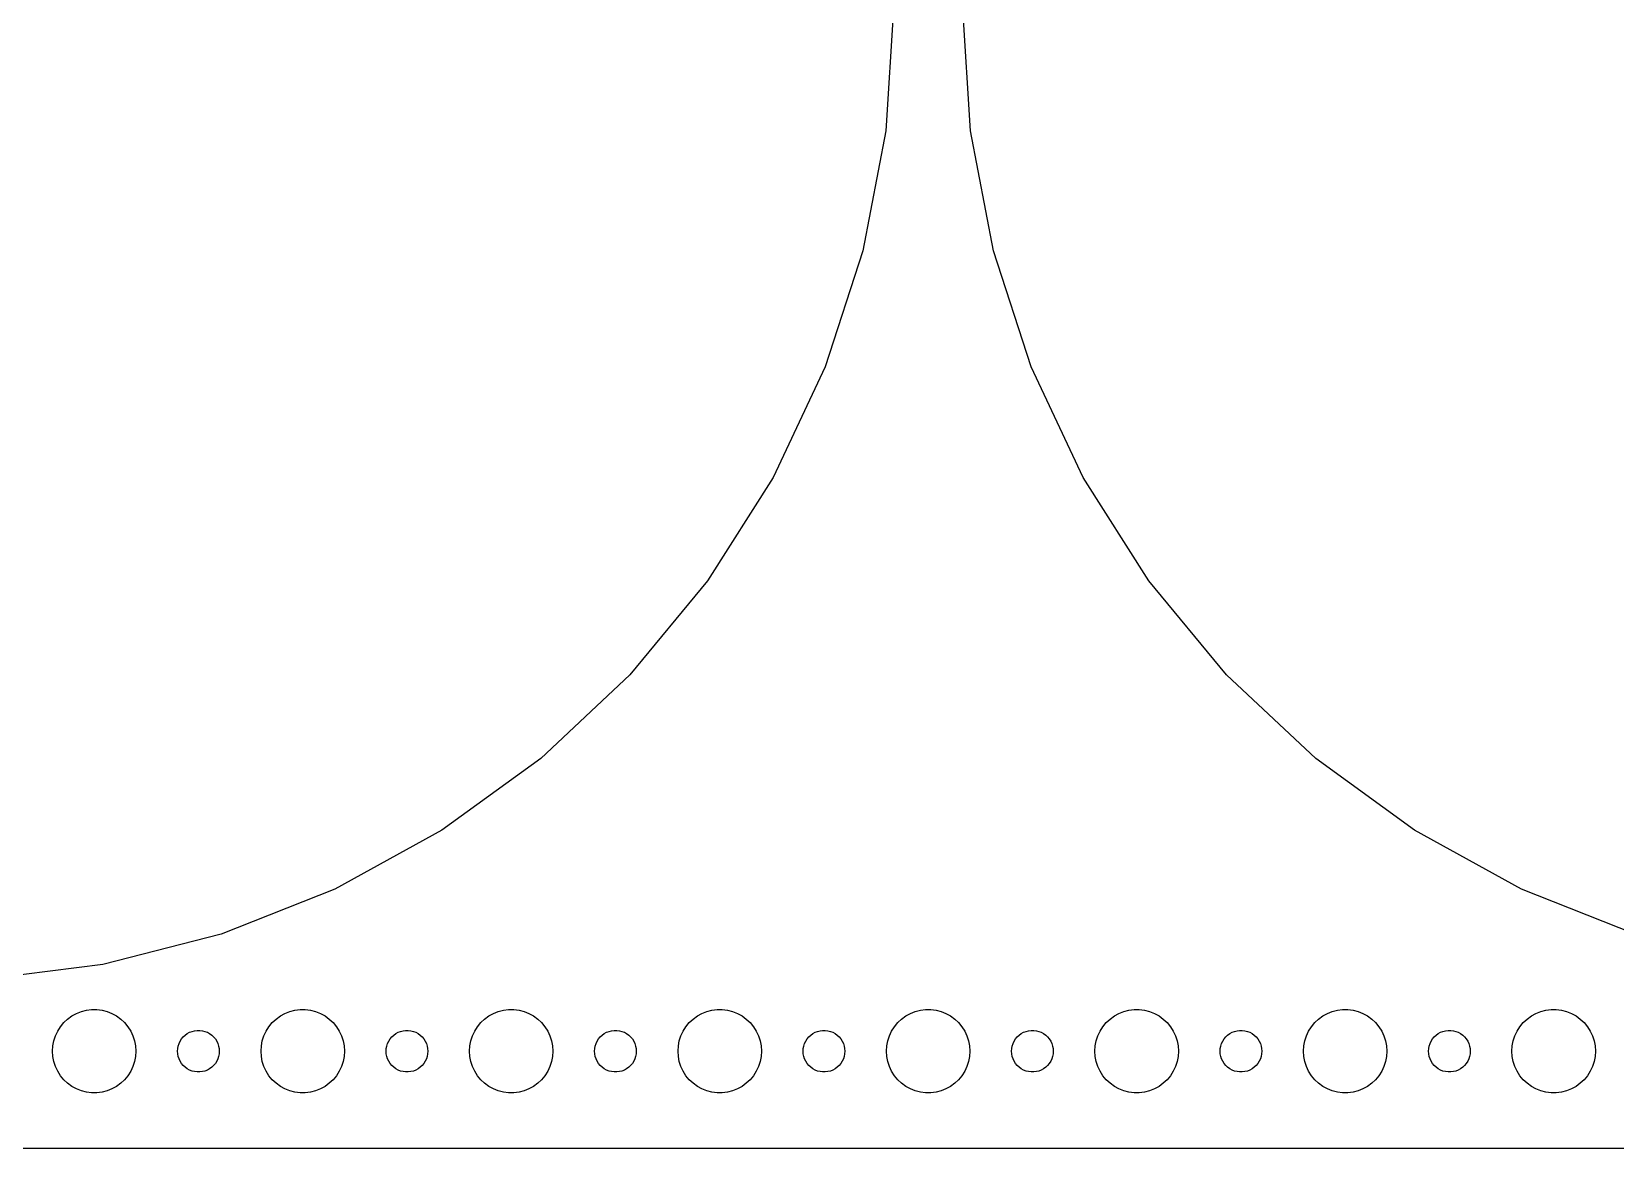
# Model space of a CAD drawing. Header units: metres. Extents: x -374 to 374, y -82 to 82.
# Drawn here: x 153 to 266.9, y -82 to -1.6 of the extents above; entities that cross this region are included whole.
import ezdxf

# ---------------------------------------------------------------- set-up
doc = ezdxf.new("R2010")
doc.units = ezdxf.units.M

msp = doc.modelspace()

# ---------------------------------------------------------------- linework, layer by layer
for p, q in [((215, 0), (214.448, -8.77332)), ((220.552, -8.77332), (220, 0)), ((214.448, -8.77332), (212.801, -17.4083)), ((222.199, -17.4083), (220.552, -8.77332)), ((212.801, -17.4083), (210.084, -25.7687)), ((224.916, -25.7687), (222.199, -17.4083)), ((210.084, -25.7687), (206.341, -33.7227)), ((228.659, -33.7227), (224.916, -25.7687)), ((206.341, -33.7227), (201.631, -41.145)), ((233.369, -41.145), (228.659, -33.7227)), ((201.631, -41.145), (196.028, -47.9183)), ((238.972, -47.9183), (233.369, -41.145)), ((196.028, -47.9183), (189.62, -53.9359)), ((245.38, -53.9359), (238.972, -47.9183)), ((189.62, -53.9359), (182.508, -59.103)), ((252.492, -59.103), (245.38, -53.9359)), ((182.508, -59.103), (174.805, -63.3379)), ((260.195, -63.3379), (252.492, -59.103)), ((174.805, -63.3379), (166.631, -66.574)), ((268.369, -66.574), (260.195, -63.3379)), ((166.631, -66.574), (158.117, -68.7601)), ((158.117, -68.7601), (149.395, -69.8619)), ((155.313, -72.9464), (155.588, -72.6885)), ((155.588, -72.6885), (155.893, -72.467)), ((155.893, -72.467), (156.223, -72.2855)), ((156.223, -72.2855), (156.573, -72.1468)), ((156.573, -72.1468), (156.938, -72.0531)), ((156.938, -72.0531), (157.312, -72.0059)), ((157.312, -72.0059), (157.688, -72.0059)), ((157.688, -72.0059), (158.062, -72.0531)), ((158.062, -72.0531), (158.427, -72.1468)), ((158.427, -72.1468), (158.777, -72.2855)), ((158.777, -72.2855), (159.107, -72.467)), ((159.107, -72.467), (159.412, -72.6885)), ((159.412, -72.6885), (159.687, -72.9464)), ((170.313, -72.9464), (170.588, -72.6885)), ((170.588, -72.6885), (170.893, -72.467)), ((170.893, -72.467), (171.223, -72.2855)), ((171.223, -72.2855), (171.573, -72.1468)), ((171.573, -72.1468), (171.938, -72.0531)), ((171.938, -72.0531), (172.312, -72.0059)), ((172.312, -72.0059), (172.688, -72.0059)), ((172.688, -72.0059), (173.062, -72.0531)), ((173.062, -72.0531), (173.427, -72.1468)), ((173.427, -72.1468), (173.777, -72.2855)), ((173.777, -72.2855), (174.107, -72.467)), ((174.107, -72.467), (174.412, -72.6885)), ((174.412, -72.6885), (174.687, -72.9464)), ((185.313, -72.9464), (185.588, -72.6885)), ((185.588, -72.6885), (185.893, -72.467)), ((185.893, -72.467), (186.223, -72.2855)), ((186.223, -72.2855), (186.573, -72.1468)), ((186.573, -72.1468), (186.938, -72.0531)), ((186.938, -72.0531), (187.312, -72.0059)), ((187.312, -72.0059), (187.688, -72.0059)), ((187.688, -72.0059), (188.062, -72.0531)), ((188.062, -72.0531), (188.427, -72.1468)), ((188.427, -72.1468), (188.777, -72.2855)), ((188.777, -72.2855), (189.107, -72.467)), ((189.107, -72.467), (189.412, -72.6885)), ((189.412, -72.6885), (189.687, -72.9464)), ((200.313, -72.9464), (200.588, -72.6885)), ((200.588, -72.6885), (200.893, -72.467)), ((200.893, -72.467), (201.223, -72.2855)), ((201.223, -72.2855), (201.573, -72.1468)), ((201.573, -72.1468), (201.938, -72.0531)), ((201.938, -72.0531), (202.312, -72.0059)), ((202.312, -72.0059), (202.688, -72.0059)), ((202.688, -72.0059), (203.062, -72.0531)), ((203.062, -72.0531), (203.427, -72.1468)), ((203.427, -72.1468), (203.777, -72.2855)), ((203.777, -72.2855), (204.107, -72.467)), ((204.107, -72.467), (204.412, -72.6885)), ((204.412, -72.6885), (204.687, -72.9464)), ((215.313, -72.9464), (215.588, -72.6885)), ((215.588, -72.6885), (215.893, -72.467)), ((215.893, -72.467), (216.223, -72.2855)), ((216.223, -72.2855), (216.573, -72.1468)), ((216.573, -72.1468), (216.938, -72.0531)), ((216.938, -72.0531), (217.312, -72.0059)), ((217.312, -72.0059), (217.688, -72.0059)), ((217.688, -72.0059), (218.062, -72.0531)), ((218.062, -72.0531), (218.427, -72.1468)), ((218.427, -72.1468), (218.777, -72.2855)), ((218.777, -72.2855), (219.107, -72.467)), ((219.107, -72.467), (219.412, -72.6885)), ((219.412, -72.6885), (219.687, -72.9464)), ((230.313, -72.9464), (230.588, -72.6885)), ((230.588, -72.6885), (230.893, -72.467)), ((230.893, -72.467), (231.223, -72.2855)), ((231.223, -72.2855), (231.573, -72.1468)), ((231.573, -72.1468), (231.938, -72.0531)), ((231.938, -72.0531), (232.312, -72.0059)), ((232.312, -72.0059), (232.688, -72.0059)), ((232.688, -72.0059), (233.062, -72.0531)), ((233.062, -72.0531), (233.427, -72.1468)), ((233.427, -72.1468), (233.777, -72.2855)), ((233.777, -72.2855), (234.107, -72.467)), ((234.107, -72.467), (234.412, -72.6885)), ((234.412, -72.6885), (234.687, -72.9464)), ((245.313, -72.9464), (245.588, -72.6885)), ((245.588, -72.6885), (245.893, -72.467)), ((245.893, -72.467), (246.223, -72.2855)), ((246.223, -72.2855), (246.573, -72.1468)), ((246.573, -72.1468), (246.938, -72.0531)), ((246.938, -72.0531), (247.312, -72.0059)), ((247.312, -72.0059), (247.688, -72.0059)), ((247.688, -72.0059), (248.062, -72.0531)), ((248.062, -72.0531), (248.427, -72.1468)), ((248.427, -72.1468), (248.777, -72.2855)), ((248.777, -72.2855), (249.107, -72.467)), ((249.107, -72.467), (249.412, -72.6885)), ((249.412, -72.6885), (249.687, -72.9464)), ((260.313, -72.9464), (260.588, -72.6885)), ((260.588, -72.6885), (260.893, -72.467)), ((260.893, -72.467), (261.223, -72.2855)), ((261.223, -72.2855), (261.573, -72.1468)), ((261.573, -72.1468), (261.938, -72.0531)), ((261.938, -72.0531), (262.312, -72.0059)), ((262.312, -72.0059), (262.688, -72.0059)), ((262.688, -72.0059), (263.062, -72.0531)), ((263.062, -72.0531), (263.427, -72.1468)), ((263.427, -72.1468), (263.777, -72.2855)), ((263.777, -72.2855), (264.107, -72.467)), ((264.107, -72.467), (264.412, -72.6885)), ((264.412, -72.6885), (264.687, -72.9464)), ((154.594, -74.2539), (154.711, -73.8956)), ((154.711, -73.8956), (154.871, -73.5547)), ((154.871, -73.5547), (155.073, -73.2366)), ((155.073, -73.2366), (155.313, -72.9464)), ((159.687, -72.9464), (159.927, -73.2366)), ((159.927, -73.2366), (160.129, -73.5547)), ((160.129, -73.5547), (160.289, -73.8956)), ((160.289, -73.8956), (160.406, -74.2539)), ((163.786, -74.1183), (163.907, -73.9732)), ((163.907, -73.9732), (164.044, -73.8442)), ((164.044, -73.8442), (164.196, -73.7335)), ((164.196, -73.7335), (164.361, -73.6428)), ((164.361, -73.6428), (164.536, -73.5734)), ((164.536, -73.5734), (164.719, -73.5266)), ((164.719, -73.5266), (164.906, -73.503)), ((164.906, -73.503), (165.094, -73.503)), ((165.094, -73.503), (165.281, -73.5266)), ((165.281, -73.5266), (165.464, -73.5734)), ((165.464, -73.5734), (165.639, -73.6428)), ((165.639, -73.6428), (165.804, -73.7335)), ((165.804, -73.7335), (165.956, -73.8442)), ((165.956, -73.8442), (166.093, -73.9732)), ((166.093, -73.9732), (166.214, -74.1183)), ((169.594, -74.2539), (169.711, -73.8956)), ((169.711, -73.8956), (169.871, -73.5547)), ((169.871, -73.5547), (170.073, -73.2366)), ((170.073, -73.2366), (170.313, -72.9464)), ((174.687, -72.9464), (174.927, -73.2366)), ((174.927, -73.2366), (175.129, -73.5547)), ((175.129, -73.5547), (175.289, -73.8956)), ((175.289, -73.8956), (175.406, -74.2539)), ((178.786, -74.1183), (178.907, -73.9732)), ((178.907, -73.9732), (179.044, -73.8442)), ((179.044, -73.8442), (179.196, -73.7335)), ((179.196, -73.7335), (179.361, -73.6428)), ((179.361, -73.6428), (179.536, -73.5734)), ((179.536, -73.5734), (179.719, -73.5266)), ((179.719, -73.5266), (179.906, -73.503)), ((179.906, -73.503), (180.094, -73.503)), ((180.094, -73.503), (180.281, -73.5266)), ((180.281, -73.5266), (180.464, -73.5734)), ((180.464, -73.5734), (180.639, -73.6428)), ((180.639, -73.6428), (180.804, -73.7335)), ((180.804, -73.7335), (180.956, -73.8442)), ((180.956, -73.8442), (181.093, -73.9732)), ((181.093, -73.9732), (181.214, -74.1183)), ((184.594, -74.2539), (184.711, -73.8956)), ((184.711, -73.8956), (184.871, -73.5547)), ((184.871, -73.5547), (185.073, -73.2366)), ((185.073, -73.2366), (185.313, -72.9464)), ((189.687, -72.9464), (189.927, -73.2366)), ((189.927, -73.2366), (190.129, -73.5547)), ((190.129, -73.5547), (190.289, -73.8956)), ((190.289, -73.8956), (190.406, -74.2539)), ((193.786, -74.1183), (193.907, -73.9732)), ((193.907, -73.9732), (194.044, -73.8442)), ((194.044, -73.8442), (194.196, -73.7335)), ((194.196, -73.7335), (194.361, -73.6428)), ((194.361, -73.6428), (194.536, -73.5734)), ((194.536, -73.5734), (194.719, -73.5266)), ((194.719, -73.5266), (194.906, -73.503)), ((194.906, -73.503), (195.094, -73.503)), ((195.094, -73.503), (195.281, -73.5266)), ((195.281, -73.5266), (195.464, -73.5734)), ((195.464, -73.5734), (195.639, -73.6428)), ((195.639, -73.6428), (195.804, -73.7335)), ((195.804, -73.7335), (195.956, -73.8442)), ((195.956, -73.8442), (196.093, -73.9732)), ((196.093, -73.9732), (196.214, -74.1183)), ((199.594, -74.2539), (199.711, -73.8956)), ((199.711, -73.8956), (199.871, -73.5547)), ((199.871, -73.5547), (200.073, -73.2366)), ((200.073, -73.2366), (200.313, -72.9464)), ((204.687, -72.9464), (204.927, -73.2366)), ((204.927, -73.2366), (205.129, -73.5547)), ((205.129, -73.5547), (205.289, -73.8956)), ((205.289, -73.8956), (205.406, -74.2539)), ((208.786, -74.1183), (208.907, -73.9732)), ((208.907, -73.9732), (209.044, -73.8442)), ((209.044, -73.8442), (209.196, -73.7335)), ((209.196, -73.7335), (209.361, -73.6428)), ((209.361, -73.6428), (209.536, -73.5734)), ((209.536, -73.5734), (209.719, -73.5266)), ((209.719, -73.5266), (209.906, -73.503)), ((209.906, -73.503), (210.094, -73.503)), ((210.094, -73.503), (210.281, -73.5266)), ((210.281, -73.5266), (210.464, -73.5734)), ((210.464, -73.5734), (210.639, -73.6428)), ((210.639, -73.6428), (210.804, -73.7335)), ((210.804, -73.7335), (210.956, -73.8442)), ((210.956, -73.8442), (211.093, -73.9732)), ((211.093, -73.9732), (211.214, -74.1183)), ((214.594, -74.2539), (214.711, -73.8956)), ((214.711, -73.8956), (214.871, -73.5547)), ((214.871, -73.5547), (215.073, -73.2366)), ((215.073, -73.2366), (215.313, -72.9464)), ((219.687, -72.9464), (219.927, -73.2366)), ((219.927, -73.2366), (220.129, -73.5547)), ((220.129, -73.5547), (220.289, -73.8956)), ((220.289, -73.8956), (220.406, -74.2539)), ((223.786, -74.1183), (223.907, -73.9732)), ((223.907, -73.9732), (224.044, -73.8442)), ((224.044, -73.8442), (224.196, -73.7335)), ((224.196, -73.7335), (224.361, -73.6428)), ((224.361, -73.6428), (224.536, -73.5734)), ((224.536, -73.5734), (224.719, -73.5266)), ((224.719, -73.5266), (224.906, -73.503)), ((224.906, -73.503), (225.094, -73.503)), ((225.094, -73.503), (225.281, -73.5266)), ((225.281, -73.5266), (225.464, -73.5734)), ((225.464, -73.5734), (225.639, -73.6428)), ((225.639, -73.6428), (225.804, -73.7335)), ((225.804, -73.7335), (225.956, -73.8442)), ((225.956, -73.8442), (226.093, -73.9732)), ((226.093, -73.9732), (226.214, -74.1183)), ((229.594, -74.2539), (229.711, -73.8956)), ((229.711, -73.8956), (229.871, -73.5547)), ((229.871, -73.5547), (230.073, -73.2366)), ((230.073, -73.2366), (230.313, -72.9464)), ((234.687, -72.9464), (234.927, -73.2366)), ((234.927, -73.2366), (235.129, -73.5547)), ((235.129, -73.5547), (235.289, -73.8956)), ((235.289, -73.8956), (235.406, -74.2539)), ((238.786, -74.1183), (238.907, -73.9732)), ((238.907, -73.9732), (239.044, -73.8442)), ((239.044, -73.8442), (239.196, -73.7335)), ((239.196, -73.7335), (239.361, -73.6428)), ((239.361, -73.6428), (239.536, -73.5734)), ((239.536, -73.5734), (239.719, -73.5266)), ((239.719, -73.5266), (239.906, -73.503)), ((239.906, -73.503), (240.094, -73.503)), ((240.094, -73.503), (240.281, -73.5266)), ((240.281, -73.5266), (240.464, -73.5734)), ((240.464, -73.5734), (240.639, -73.6428)), ((240.639, -73.6428), (240.804, -73.7335)), ((240.804, -73.7335), (240.956, -73.8442)), ((240.956, -73.8442), (241.093, -73.9732)), ((241.093, -73.9732), (241.214, -74.1183)), ((244.594, -74.2539), (244.711, -73.8956)), ((244.711, -73.8956), (244.871, -73.5547)), ((244.871, -73.5547), (245.073, -73.2366)), ((245.073, -73.2366), (245.313, -72.9464)), ((249.687, -72.9464), (249.927, -73.2366)), ((249.927, -73.2366), (250.129, -73.5547)), ((250.129, -73.5547), (250.289, -73.8956)), ((250.289, -73.8956), (250.406, -74.2539)), ((253.786, -74.1183), (253.907, -73.9732)), ((253.907, -73.9732), (254.044, -73.8442)), ((254.044, -73.8442), (254.196, -73.7335)), ((254.196, -73.7335), (254.361, -73.6428)), ((254.361, -73.6428), (254.536, -73.5734)), ((254.536, -73.5734), (254.719, -73.5266)), ((254.719, -73.5266), (254.906, -73.503)), ((254.906, -73.503), (255.094, -73.503)), ((255.094, -73.503), (255.281, -73.5266)), ((255.281, -73.5266), (255.464, -73.5734)), ((255.464, -73.5734), (255.639, -73.6428)), ((255.639, -73.6428), (255.804, -73.7335)), ((255.804, -73.7335), (255.956, -73.8442)), ((255.956, -73.8442), (256.093, -73.9732)), ((256.093, -73.9732), (256.214, -74.1183)), ((259.594, -74.2539), (259.711, -73.8956)), ((259.711, -73.8956), (259.871, -73.5547)), ((259.871, -73.5547), (260.073, -73.2366)), ((260.073, -73.2366), (260.313, -72.9464)), ((264.687, -72.9464), (264.927, -73.2366)), ((264.927, -73.2366), (265.129, -73.5547)), ((265.129, -73.5547), (265.289, -73.8956)), ((265.289, -73.8956), (265.406, -74.2539)), ((154.5, -75), (154.524, -74.624)), ((154.524, -75.376), (154.5, -75)), ((154.524, -74.624), (154.594, -74.2539)), ((160.406, -74.2539), (160.476, -74.624)), ((160.476, -74.624), (160.5, -75)), ((160.5, -75), (160.476, -75.376)), ((163.5, -75), (163.512, -74.812)), ((163.512, -75.188), (163.5, -75)), ((163.512, -74.812), (163.547, -74.627)), ((163.547, -75.373), (163.512, -75.188)), ((163.547, -74.627), (163.605, -74.4478)), ((163.605, -74.4478), (163.686, -74.2774)), ((163.686, -74.2774), (163.786, -74.1183)), ((166.214, -74.1183), (166.314, -74.2774)), ((166.314, -74.2774), (166.395, -74.4478)), ((166.395, -74.4478), (166.453, -74.627)), ((166.453, -74.627), (166.488, -74.812)), ((166.488, -75.188), (166.453, -75.373)), ((166.488, -74.812), (166.5, -75)), ((166.5, -75), (166.488, -75.188)), ((169.5, -75), (169.524, -74.624)), ((169.524, -75.376), (169.5, -75)), ((169.524, -74.624), (169.594, -74.2539)), ((175.406, -74.2539), (175.476, -74.624)), ((175.476, -74.624), (175.5, -75)), ((175.5, -75), (175.476, -75.376)), ((178.5, -75), (178.512, -74.812)), ((178.512, -75.188), (178.5, -75)), ((178.512, -74.812), (178.547, -74.627)), ((178.547, -75.373), (178.512, -75.188)), ((178.547, -74.627), (178.605, -74.4478)), ((178.605, -74.4478), (178.686, -74.2774)), ((178.686, -74.2774), (178.786, -74.1183)), ((181.214, -74.1183), (181.314, -74.2774)), ((181.314, -74.2774), (181.395, -74.4478)), ((181.395, -74.4478), (181.453, -74.627)), ((181.453, -74.627), (181.488, -74.812)), ((181.488, -75.188), (181.453, -75.373)), ((181.488, -74.812), (181.5, -75)), ((181.5, -75), (181.488, -75.188)), ((184.5, -75), (184.524, -74.624)), ((184.524, -75.376), (184.5, -75)), ((184.524, -74.624), (184.594, -74.2539)), ((190.406, -74.2539), (190.476, -74.624)), ((190.476, -74.624), (190.5, -75)), ((190.5, -75), (190.476, -75.376)), ((193.5, -75), (193.512, -74.812)), ((193.512, -75.188), (193.5, -75)), ((193.512, -74.812), (193.547, -74.627)), ((193.547, -75.373), (193.512, -75.188)), ((193.547, -74.627), (193.605, -74.4478)), ((193.605, -74.4478), (193.686, -74.2774)), ((193.686, -74.2774), (193.786, -74.1183)), ((196.214, -74.1183), (196.314, -74.2774)), ((196.314, -74.2774), (196.395, -74.4478)), ((196.395, -74.4478), (196.453, -74.627)), ((196.453, -74.627), (196.488, -74.812)), ((196.488, -75.188), (196.453, -75.373)), ((196.488, -74.812), (196.5, -75)), ((196.5, -75), (196.488, -75.188)), ((199.5, -75), (199.524, -74.624)), ((199.524, -75.376), (199.5, -75)), ((199.524, -74.624), (199.594, -74.2539)), ((205.406, -74.2539), (205.476, -74.624)), ((205.476, -74.624), (205.5, -75)), ((205.5, -75), (205.476, -75.376)), ((208.5, -75), (208.512, -74.812)), ((208.512, -75.188), (208.5, -75)), ((208.512, -74.812), (208.547, -74.627)), ((208.547, -75.373), (208.512, -75.188)), ((208.547, -74.627), (208.605, -74.4478)), ((208.605, -74.4478), (208.686, -74.2774)), ((208.686, -74.2774), (208.786, -74.1183)), ((211.214, -74.1183), (211.314, -74.2774)), ((211.314, -74.2774), (211.395, -74.4478)), ((211.395, -74.4478), (211.453, -74.627)), ((211.453, -74.627), (211.488, -74.812)), ((211.488, -75.188), (211.453, -75.373)), ((211.488, -74.812), (211.5, -75)), ((211.5, -75), (211.488, -75.188)), ((214.5, -75), (214.524, -74.624)), ((214.524, -75.376), (214.5, -75)), ((214.524, -74.624), (214.594, -74.2539)), ((220.406, -74.2539), (220.476, -74.624)), ((220.476, -74.624), (220.5, -75)), ((220.5, -75), (220.476, -75.376)), ((223.5, -75), (223.512, -74.812)), ((223.512, -75.188), (223.5, -75)), ((223.512, -74.812), (223.547, -74.627)), ((223.547, -75.373), (223.512, -75.188)), ((223.547, -74.627), (223.605, -74.4478)), ((223.605, -74.4478), (223.686, -74.2774)), ((223.686, -74.2774), (223.786, -74.1183)), ((226.214, -74.1183), (226.314, -74.2774)), ((226.314, -74.2774), (226.395, -74.4478)), ((226.395, -74.4478), (226.453, -74.627)), ((226.453, -74.627), (226.488, -74.812)), ((226.488, -75.188), (226.453, -75.373)), ((226.488, -74.812), (226.5, -75)), ((226.5, -75), (226.488, -75.188)), ((229.5, -75), (229.524, -74.624)), ((229.524, -75.376), (229.5, -75)), ((229.524, -74.624), (229.594, -74.2539)), ((235.406, -74.2539), (235.476, -74.624)), ((235.476, -74.624), (235.5, -75)), ((235.5, -75), (235.476, -75.376)), ((238.5, -75), (238.512, -74.812)), ((238.512, -75.188), (238.5, -75)), ((238.512, -74.812), (238.547, -74.627)), ((238.547, -75.373), (238.512, -75.188)), ((238.547, -74.627), (238.605, -74.4478)), ((238.605, -74.4478), (238.686, -74.2774)), ((238.686, -74.2774), (238.786, -74.1183)), ((241.214, -74.1183), (241.314, -74.2774)), ((241.314, -74.2774), (241.395, -74.4478)), ((241.395, -74.4478), (241.453, -74.627)), ((241.453, -74.627), (241.488, -74.812)), ((241.488, -75.188), (241.453, -75.373)), ((241.488, -74.812), (241.5, -75)), ((241.5, -75), (241.488, -75.188)), ((244.5, -75), (244.524, -74.624)), ((244.524, -75.376), (244.5, -75)), ((244.524, -74.624), (244.594, -74.2539)), ((250.406, -74.2539), (250.476, -74.624)), ((250.476, -74.624), (250.5, -75)), ((250.5, -75), (250.476, -75.376)), ((253.5, -75), (253.512, -74.812)), ((253.512, -75.188), (253.5, -75)), ((253.512, -74.812), (253.547, -74.627)), ((253.547, -75.373), (253.512, -75.188)), ((253.547, -74.627), (253.605, -74.4478)), ((253.605, -74.4478), (253.686, -74.2774)), ((253.686, -74.2774), (253.786, -74.1183)), ((256.214, -74.1183), (256.314, -74.2774)), ((256.314, -74.2774), (256.395, -74.4478)), ((256.395, -74.4478), (256.453, -74.627)), ((256.453, -74.627), (256.488, -74.812)), ((256.488, -75.188), (256.453, -75.373)), ((256.488, -74.812), (256.5, -75)), ((256.5, -75), (256.488, -75.188)), ((259.5, -75), (259.524, -74.624)), ((259.524, -75.376), (259.5, -75)), ((259.524, -74.624), (259.594, -74.2539)), ((265.406, -74.2539), (265.476, -74.624)), ((265.476, -74.624), (265.5, -75)), ((265.5, -75), (265.476, -75.376)), ((154.594, -75.7461), (154.524, -75.376)), ((154.711, -76.1044), (154.594, -75.7461)), ((154.871, -76.4453), (154.711, -76.1044)), ((160.289, -76.1044), (160.129, -76.4453)), ((160.406, -75.7461), (160.289, -76.1044)), ((160.476, -75.376), (160.406, -75.7461)), ((163.605, -75.5522), (163.547, -75.373)), ((163.686, -75.7226), (163.605, -75.5522)), ((163.786, -75.8817), (163.686, -75.7226)), ((163.907, -76.0268), (163.786, -75.8817)), ((164.044, -76.1558), (163.907, -76.0268)), ((164.196, -76.2665), (164.044, -76.1558)), ((164.361, -76.3572), (164.196, -76.2665)), ((165.804, -76.2665), (165.639, -76.3572)), ((165.956, -76.1558), (165.804, -76.2665)), ((166.093, -76.0268), (165.956, -76.1558)), ((166.214, -75.8817), (166.093, -76.0268)), ((166.314, -75.7226), (166.214, -75.8817)), ((166.395, -75.5522), (166.314, -75.7226)), ((166.453, -75.373), (166.395, -75.5522)), ((169.594, -75.7461), (169.524, -75.376)), ((169.711, -76.1044), (169.594, -75.7461)), ((169.871, -76.4453), (169.711, -76.1044)), ((175.289, -76.1044), (175.129, -76.4453)), ((175.406, -75.7461), (175.289, -76.1044)), ((175.476, -75.376), (175.406, -75.7461)), ((178.605, -75.5522), (178.547, -75.373)), ((178.686, -75.7226), (178.605, -75.5522)), ((178.786, -75.8817), (178.686, -75.7226)), ((178.907, -76.0268), (178.786, -75.8817)), ((179.044, -76.1558), (178.907, -76.0268)), ((179.196, -76.2665), (179.044, -76.1558)), ((179.361, -76.3572), (179.196, -76.2665)), ((180.804, -76.2665), (180.639, -76.3572)), ((180.956, -76.1558), (180.804, -76.2665)), ((181.093, -76.0268), (180.956, -76.1558)), ((181.214, -75.8817), (181.093, -76.0268)), ((181.314, -75.7226), (181.214, -75.8817)), ((181.395, -75.5522), (181.314, -75.7226)), ((181.453, -75.373), (181.395, -75.5522)), ((184.594, -75.7461), (184.524, -75.376)), ((184.711, -76.1044), (184.594, -75.7461)), ((184.871, -76.4453), (184.711, -76.1044)), ((190.289, -76.1044), (190.129, -76.4453)), ((190.406, -75.7461), (190.289, -76.1044)), ((190.476, -75.376), (190.406, -75.7461)), ((193.605, -75.5522), (193.547, -75.373)), ((193.686, -75.7226), (193.605, -75.5522)), ((193.786, -75.8817), (193.686, -75.7226)), ((193.907, -76.0268), (193.786, -75.8817)), ((194.044, -76.1558), (193.907, -76.0268)), ((194.196, -76.2665), (194.044, -76.1558)), ((194.361, -76.3572), (194.196, -76.2665)), ((195.804, -76.2665), (195.639, -76.3572)), ((195.956, -76.1558), (195.804, -76.2665)), ((196.093, -76.0268), (195.956, -76.1558)), ((196.214, -75.8817), (196.093, -76.0268)), ((196.314, -75.7226), (196.214, -75.8817)), ((196.395, -75.5522), (196.314, -75.7226)), ((196.453, -75.373), (196.395, -75.5522)), ((199.594, -75.7461), (199.524, -75.376)), ((199.711, -76.1044), (199.594, -75.7461)), ((199.871, -76.4453), (199.711, -76.1044)), ((205.289, -76.1044), (205.129, -76.4453)), ((205.406, -75.7461), (205.289, -76.1044)), ((205.476, -75.376), (205.406, -75.7461)), ((208.605, -75.5522), (208.547, -75.373)), ((208.686, -75.7226), (208.605, -75.5522)), ((208.786, -75.8817), (208.686, -75.7226)), ((208.907, -76.0268), (208.786, -75.8817)), ((209.044, -76.1558), (208.907, -76.0268)), ((209.196, -76.2665), (209.044, -76.1558)), ((209.361, -76.3572), (209.196, -76.2665)), ((210.804, -76.2665), (210.639, -76.3572)), ((210.956, -76.1558), (210.804, -76.2665)), ((211.093, -76.0268), (210.956, -76.1558)), ((211.214, -75.8817), (211.093, -76.0268)), ((211.314, -75.7226), (211.214, -75.8817)), ((211.395, -75.5522), (211.314, -75.7226)), ((211.453, -75.373), (211.395, -75.5522)), ((214.594, -75.7461), (214.524, -75.376)), ((214.711, -76.1044), (214.594, -75.7461)), ((214.871, -76.4453), (214.711, -76.1044)), ((220.289, -76.1044), (220.129, -76.4453)), ((220.406, -75.7461), (220.289, -76.1044)), ((220.476, -75.376), (220.406, -75.7461)), ((223.605, -75.5522), (223.547, -75.373)), ((223.686, -75.7226), (223.605, -75.5522)), ((223.786, -75.8817), (223.686, -75.7226)), ((223.907, -76.0268), (223.786, -75.8817)), ((224.044, -76.1558), (223.907, -76.0268)), ((224.196, -76.2665), (224.044, -76.1558)), ((224.361, -76.3572), (224.196, -76.2665)), ((225.804, -76.2665), (225.639, -76.3572)), ((225.956, -76.1558), (225.804, -76.2665)), ((226.093, -76.0268), (225.956, -76.1558)), ((226.214, -75.8817), (226.093, -76.0268)), ((226.314, -75.7226), (226.214, -75.8817)), ((226.395, -75.5522), (226.314, -75.7226)), ((226.453, -75.373), (226.395, -75.5522)), ((229.594, -75.7461), (229.524, -75.376)), ((229.711, -76.1044), (229.594, -75.7461)), ((229.871, -76.4453), (229.711, -76.1044)), ((235.289, -76.1044), (235.129, -76.4453)), ((235.406, -75.7461), (235.289, -76.1044)), ((235.476, -75.376), (235.406, -75.7461)), ((238.605, -75.5522), (238.547, -75.373)), ((238.686, -75.7226), (238.605, -75.5522)), ((238.786, -75.8817), (238.686, -75.7226)), ((238.907, -76.0268), (238.786, -75.8817)), ((239.044, -76.1558), (238.907, -76.0268)), ((239.196, -76.2665), (239.044, -76.1558)), ((239.361, -76.3572), (239.196, -76.2665)), ((240.804, -76.2665), (240.639, -76.3572)), ((240.956, -76.1558), (240.804, -76.2665)), ((241.093, -76.0268), (240.956, -76.1558)), ((241.214, -75.8817), (241.093, -76.0268)), ((241.314, -75.7226), (241.214, -75.8817)), ((241.395, -75.5522), (241.314, -75.7226)), ((241.453, -75.373), (241.395, -75.5522)), ((244.594, -75.7461), (244.524, -75.376)), ((244.711, -76.1044), (244.594, -75.7461)), ((244.871, -76.4453), (244.711, -76.1044)), ((250.289, -76.1044), (250.129, -76.4453)), ((250.406, -75.7461), (250.289, -76.1044)), ((250.476, -75.376), (250.406, -75.7461)), ((253.605, -75.5522), (253.547, -75.373)), ((253.686, -75.7226), (253.605, -75.5522)), ((253.786, -75.8817), (253.686, -75.7226)), ((253.907, -76.0268), (253.786, -75.8817)), ((254.044, -76.1558), (253.907, -76.0268)), ((254.196, -76.2665), (254.044, -76.1558)), ((254.361, -76.3572), (254.196, -76.2665)), ((255.804, -76.2665), (255.639, -76.3572)), ((255.956, -76.1558), (255.804, -76.2665)), ((256.093, -76.0268), (255.956, -76.1558)), ((256.214, -75.8817), (256.093, -76.0268)), ((256.314, -75.7226), (256.214, -75.8817)), ((256.395, -75.5522), (256.314, -75.7226)), ((256.453, -75.373), (256.395, -75.5522)), ((259.594, -75.7461), (259.524, -75.376)), ((259.711, -76.1044), (259.594, -75.7461)), ((259.871, -76.4453), (259.711, -76.1044)), ((265.289, -76.1044), (265.129, -76.4453)), ((265.406, -75.7461), (265.289, -76.1044)), ((265.476, -75.376), (265.406, -75.7461)), ((155.073, -76.7634), (154.871, -76.4453)), ((155.313, -77.0536), (155.073, -76.7634)), ((155.588, -77.3115), (155.313, -77.0536)), ((155.893, -77.533), (155.588, -77.3115)), ((159.412, -77.3115), (159.107, -77.533)), ((159.687, -77.0536), (159.412, -77.3115)), ((159.927, -76.7634), (159.687, -77.0536)), ((160.129, -76.4453), (159.927, -76.7634)), ((164.536, -76.4266), (164.361, -76.3572)), ((164.719, -76.4734), (164.536, -76.4266)), ((164.906, -76.497), (164.719, -76.4734)), ((165.094, -76.497), (164.906, -76.497)), ((165.281, -76.4734), (165.094, -76.497)), ((165.464, -76.4266), (165.281, -76.4734)), ((165.639, -76.3572), (165.464, -76.4266)), ((170.073, -76.7634), (169.871, -76.4453)), ((170.313, -77.0536), (170.073, -76.7634)), ((170.588, -77.3115), (170.313, -77.0536)), ((170.893, -77.533), (170.588, -77.3115)), ((174.412, -77.3115), (174.107, -77.533)), ((174.687, -77.0536), (174.412, -77.3115)), ((174.927, -76.7634), (174.687, -77.0536)), ((175.129, -76.4453), (174.927, -76.7634)), ((179.536, -76.4266), (179.361, -76.3572)), ((179.719, -76.4734), (179.536, -76.4266)), ((179.906, -76.497), (179.719, -76.4734)), ((180.094, -76.497), (179.906, -76.497)), ((180.281, -76.4734), (180.094, -76.497)), ((180.464, -76.4266), (180.281, -76.4734)), ((180.639, -76.3572), (180.464, -76.4266)), ((185.073, -76.7634), (184.871, -76.4453)), ((185.313, -77.0536), (185.073, -76.7634)), ((185.588, -77.3115), (185.313, -77.0536)), ((185.893, -77.533), (185.588, -77.3115)), ((189.412, -77.3115), (189.107, -77.533)), ((189.687, -77.0536), (189.412, -77.3115)), ((189.927, -76.7634), (189.687, -77.0536)), ((190.129, -76.4453), (189.927, -76.7634)), ((194.536, -76.4266), (194.361, -76.3572)), ((194.719, -76.4734), (194.536, -76.4266)), ((194.906, -76.497), (194.719, -76.4734)), ((195.094, -76.497), (194.906, -76.497)), ((195.281, -76.4734), (195.094, -76.497)), ((195.464, -76.4266), (195.281, -76.4734)), ((195.639, -76.3572), (195.464, -76.4266)), ((200.073, -76.7634), (199.871, -76.4453)), ((200.313, -77.0536), (200.073, -76.7634)), ((200.588, -77.3115), (200.313, -77.0536)), ((200.893, -77.533), (200.588, -77.3115)), ((204.412, -77.3115), (204.107, -77.533)), ((204.687, -77.0536), (204.412, -77.3115)), ((204.927, -76.7634), (204.687, -77.0536)), ((205.129, -76.4453), (204.927, -76.7634)), ((209.536, -76.4266), (209.361, -76.3572)), ((209.719, -76.4734), (209.536, -76.4266)), ((209.906, -76.497), (209.719, -76.4734)), ((210.094, -76.497), (209.906, -76.497)), ((210.281, -76.4734), (210.094, -76.497)), ((210.464, -76.4266), (210.281, -76.4734)), ((210.639, -76.3572), (210.464, -76.4266)), ((215.073, -76.7634), (214.871, -76.4453)), ((215.313, -77.0536), (215.073, -76.7634)), ((215.588, -77.3115), (215.313, -77.0536)), ((215.893, -77.533), (215.588, -77.3115)), ((219.412, -77.3115), (219.107, -77.533)), ((219.687, -77.0536), (219.412, -77.3115)), ((219.927, -76.7634), (219.687, -77.0536)), ((220.129, -76.4453), (219.927, -76.7634)), ((224.536, -76.4266), (224.361, -76.3572)), ((224.719, -76.4734), (224.536, -76.4266)), ((224.906, -76.497), (224.719, -76.4734)), ((225.094, -76.497), (224.906, -76.497)), ((225.281, -76.4734), (225.094, -76.497)), ((225.464, -76.4266), (225.281, -76.4734)), ((225.639, -76.3572), (225.464, -76.4266)), ((230.073, -76.7634), (229.871, -76.4453)), ((230.313, -77.0536), (230.073, -76.7634)), ((230.588, -77.3115), (230.313, -77.0536)), ((230.893, -77.533), (230.588, -77.3115)), ((234.412, -77.3115), (234.107, -77.533)), ((234.687, -77.0536), (234.412, -77.3115)), ((234.927, -76.7634), (234.687, -77.0536)), ((235.129, -76.4453), (234.927, -76.7634)), ((239.536, -76.4266), (239.361, -76.3572)), ((239.719, -76.4734), (239.536, -76.4266)), ((239.906, -76.497), (239.719, -76.4734)), ((240.094, -76.497), (239.906, -76.497)), ((240.281, -76.4734), (240.094, -76.497)), ((240.464, -76.4266), (240.281, -76.4734)), ((240.639, -76.3572), (240.464, -76.4266)), ((245.073, -76.7634), (244.871, -76.4453)), ((245.313, -77.0536), (245.073, -76.7634)), ((245.588, -77.3115), (245.313, -77.0536)), ((245.893, -77.533), (245.588, -77.3115)), ((249.412, -77.3115), (249.107, -77.533)), ((249.687, -77.0536), (249.412, -77.3115)), ((249.927, -76.7634), (249.687, -77.0536)), ((250.129, -76.4453), (249.927, -76.7634)), ((254.536, -76.4266), (254.361, -76.3572)), ((254.719, -76.4734), (254.536, -76.4266)), ((254.906, -76.497), (254.719, -76.4734)), ((255.094, -76.497), (254.906, -76.497)), ((255.281, -76.4734), (255.094, -76.497)), ((255.464, -76.4266), (255.281, -76.4734)), ((255.639, -76.3572), (255.464, -76.4266)), ((260.073, -76.7634), (259.871, -76.4453)), ((260.313, -77.0536), (260.073, -76.7634)), ((260.588, -77.3115), (260.313, -77.0536)), ((260.893, -77.533), (260.588, -77.3115)), ((264.412, -77.3115), (264.107, -77.533)), ((264.687, -77.0536), (264.412, -77.3115)), ((264.927, -76.7634), (264.687, -77.0536)), ((265.129, -76.4453), (264.927, -76.7634)), ((156.223, -77.7145), (155.893, -77.533)), ((156.573, -77.8532), (156.223, -77.7145)), ((156.938, -77.9469), (156.573, -77.8532)), ((157.312, -77.9941), (156.938, -77.9469)), ((157.688, -77.9941), (157.312, -77.9941)), ((158.062, -77.9469), (157.688, -77.9941)), ((158.427, -77.8532), (158.062, -77.9469)), ((158.777, -77.7145), (158.427, -77.8532)), ((159.107, -77.533), (158.777, -77.7145)), ((171.223, -77.7145), (170.893, -77.533)), ((171.573, -77.8532), (171.223, -77.7145)), ((171.938, -77.9469), (171.573, -77.8532)), ((172.312, -77.9941), (171.938, -77.9469)), ((172.688, -77.9941), (172.312, -77.9941)), ((173.062, -77.9469), (172.688, -77.9941)), ((173.427, -77.8532), (173.062, -77.9469)), ((173.777, -77.7145), (173.427, -77.8532)), ((174.107, -77.533), (173.777, -77.7145)), ((186.223, -77.7145), (185.893, -77.533)), ((186.573, -77.8532), (186.223, -77.7145)), ((186.938, -77.9469), (186.573, -77.8532)), ((187.312, -77.9941), (186.938, -77.9469)), ((187.688, -77.9941), (187.312, -77.9941)), ((188.062, -77.9469), (187.688, -77.9941)), ((188.427, -77.8532), (188.062, -77.9469)), ((188.777, -77.7145), (188.427, -77.8532)), ((189.107, -77.533), (188.777, -77.7145)), ((201.223, -77.7145), (200.893, -77.533)), ((201.573, -77.8532), (201.223, -77.7145)), ((201.938, -77.9469), (201.573, -77.8532)), ((202.312, -77.9941), (201.938, -77.9469)), ((202.688, -77.9941), (202.312, -77.9941)), ((203.062, -77.9469), (202.688, -77.9941)), ((203.427, -77.8532), (203.062, -77.9469)), ((203.777, -77.7145), (203.427, -77.8532)), ((204.107, -77.533), (203.777, -77.7145)), ((216.223, -77.7145), (215.893, -77.533)), ((216.573, -77.8532), (216.223, -77.7145)), ((216.938, -77.9469), (216.573, -77.8532)), ((217.312, -77.9941), (216.938, -77.9469)), ((217.688, -77.9941), (217.312, -77.9941)), ((218.062, -77.9469), (217.688, -77.9941)), ((218.427, -77.8532), (218.062, -77.9469)), ((218.777, -77.7145), (218.427, -77.8532)), ((219.107, -77.533), (218.777, -77.7145)), ((231.223, -77.7145), (230.893, -77.533)), ((231.573, -77.8532), (231.223, -77.7145)), ((231.938, -77.9469), (231.573, -77.8532)), ((232.312, -77.9941), (231.938, -77.9469)), ((232.688, -77.9941), (232.312, -77.9941)), ((233.062, -77.9469), (232.688, -77.9941)), ((233.427, -77.8532), (233.062, -77.9469)), ((233.777, -77.7145), (233.427, -77.8532)), ((234.107, -77.533), (233.777, -77.7145)), ((246.223, -77.7145), (245.893, -77.533)), ((246.573, -77.8532), (246.223, -77.7145)), ((246.938, -77.9469), (246.573, -77.8532)), ((247.312, -77.9941), (246.938, -77.9469)), ((247.688, -77.9941), (247.312, -77.9941)), ((248.062, -77.9469), (247.688, -77.9941)), ((248.427, -77.8532), (248.062, -77.9469)), ((248.777, -77.7145), (248.427, -77.8532)), ((249.107, -77.533), (248.777, -77.7145)), ((261.223, -77.7145), (260.893, -77.533)), ((261.573, -77.8532), (261.223, -77.7145)), ((261.938, -77.9469), (261.573, -77.8532)), ((262.312, -77.9941), (261.938, -77.9469)), ((262.688, -77.9941), (262.312, -77.9941)), ((263.062, -77.9469), (262.688, -77.9941)), ((263.427, -77.8532), (263.062, -77.9469)), ((263.777, -77.7145), (263.427, -77.8532)), ((264.107, -77.533), (263.777, -77.7145)), ((-369.814, -81.9901), (369.814, -81.9901))]:
    msp.add_line(p, q)

doc.saveas('drawing.dxf')
